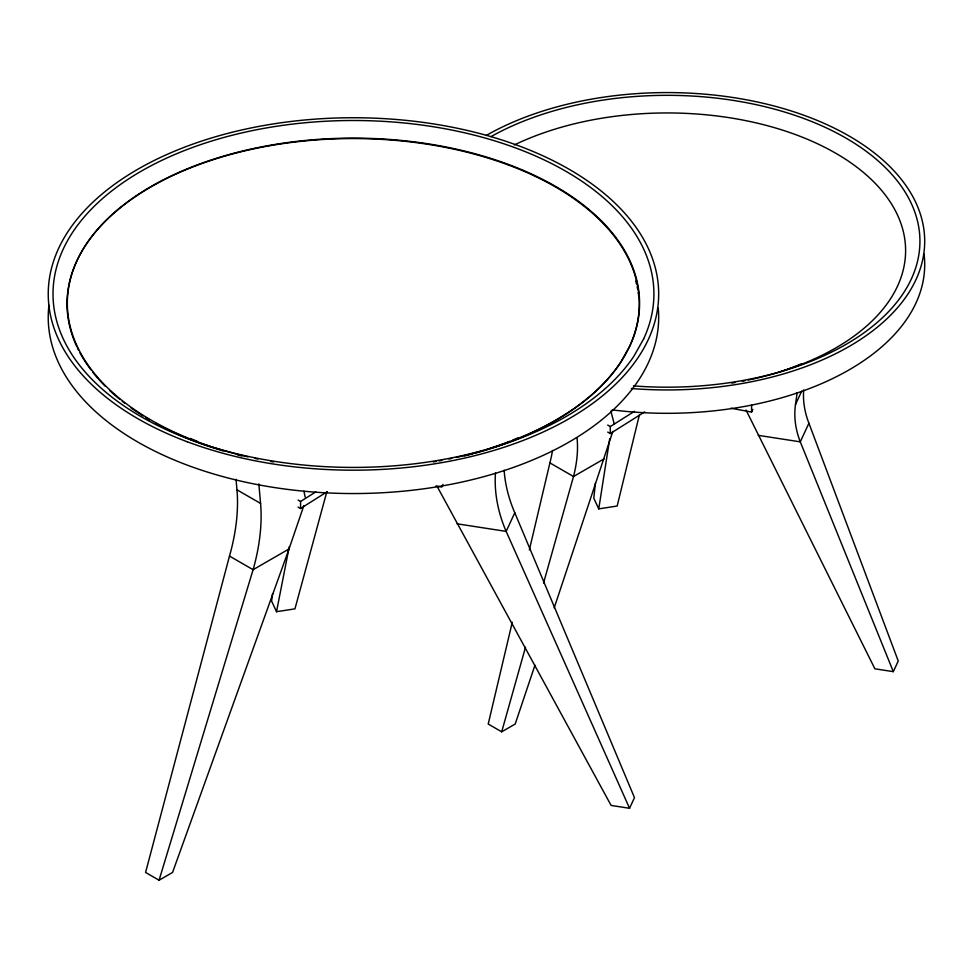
<?xml version="1.0" encoding="UTF-8"?>
<svg xmlns="http://www.w3.org/2000/svg" width="973" height="973" viewBox="0 0 973 973"><rect width="100%" height="100%" fill="white"/><g stroke="black" fill="none" stroke-linecap="round" stroke-linejoin="round"><path stroke-width="1.46" d="M595.403 483.155L593.81 498.237L598.748 508.879L617.174 506.021L639.407 414.802M272.61 593.554L271.589 601.071L276.527 611.701L294.953 608.855L326.758 492.01M745.999 409.986L874.885 668.804L893.311 671.65L800.28 441.851A100.122 78.971 24.9 0 1 795.488 404.525L797.167 392.63M598.748 508.879L609.73 438.677M276.527 611.701L289.273 546.595M512.272 622.234L488.215 724.034L501.703 731.818L515.191 724.034L534.943 665.24M529.348 549.94L549.903 462.893A100.122 57.808 -60 0 0 552.506 450.463M236.038 479.288L236.962 489.808A164.364 94.892 -60 0 1 229.494 556.07L145.585 872.44L159.073 880.224L172.562 872.44L289.042 548.942L303.844 505.607M501.703 731.818L525.505 647.203M543.554 583.022L573.511 476.515A100.122 57.808 -60 0 0 577.025 437.911M159.073 880.224L253.102 569.704A164.364 94.892 -60 0 0 260.569 503.43L258.842 483.897M554.196 607.882L612.856 431.355M504.123 470.19A164.364 129.628 24.9 0 0 514.79 512.783L506.155 531.392L629.543 808.283L611.117 805.437L437.084 486.33M795.488 404.525L801.655 391.231M629.543 808.283L634.481 797.653L514.79 512.783M803.686 389.942A100.122 78.971 24.9 0 0 808.916 423.231L800.28 441.851L758.259 435.345M893.311 671.65L898.249 661.02L808.916 423.231M443.007 484.42L441.754 487.072L435.855 485.965M730.918 408.21L751.582 412.078L752.834 409.414M298.066 507.115L300.572 508.502L300.572 501.496L315.848 491.864M300.511 508.538L327.305 491.657M607.724 432.085L610.29 433.569L610.29 426.563L634.518 411.299M610.29 433.569L644.722 411.883M289.042 548.942L253.102 569.704L229.494 556.07M604.282 458.757L573.511 476.515L549.903 462.893M457.055 523.802L506.155 531.392A164.364 129.628 24.9 0 1 495.464 473.036M298.115 500.073L300.572 501.496M236.962 489.808L260.569 503.43M607.724 425.067L610.29 426.563M610.862 411.08L614.291 424.143M303.917 491.183L305.133 497.069M751.582 405.072L751.582 412.078M514.364 144.928A238.434 137.655 0 0 1 872.757 180.881A238.434 137.655 0 0 1 752.615 379.117M751.156 379.434A238.434 137.655 0 0 1 748.237 380.054M745.294 380.662A238.434 137.655 0 0 1 742.338 381.246M734.883 382.596A238.434 137.655 0 0 1 731.891 383.094M924.046 254.014A257.529 148.687 0 0 1 612.163 409.876M486.342 135.393A257.529 148.687 0 0 1 911.677 194.576A257.529 148.687 0 0 1 631.319 388.495M490.951 136.634A252.761 145.926 0 0 1 907.189 195.512A252.761 145.926 0 0 1 633.447 385.88M801.703 363.732A228.886 132.146 0 0 1 780.918 371.504M76.782 346.51A286.123 165.191 0 0 1 260.01 147.555A286.123 165.191 0 0 1 616.529 239.212A286.123 165.191 0 0 1 483.058 450.937M481.647 451.35A286.123 165.191 0 0 1 475.979 452.944M473.121 453.722A286.123 165.191 0 0 1 464.462 455.923M241.851 455.923A286.123 165.191 0 0 1 237.497 454.841M223.267 450.937A286.123 165.191 0 0 1 173.097 432.134M171.734 431.489A286.123 165.191 0 0 1 155.887 423.401M149.526 419.789A286.123 165.191 0 0 1 145.622 417.466M143.055 415.885A286.123 165.191 0 0 1 130.796 407.711M124.653 403.163A286.123 165.191 0 0 1 122.27 401.314M119.934 399.441A286.123 165.191 0 0 1 109.767 390.587M105.376 386.342A286.123 165.191 0 0 1 99.197 379.847M98.224 378.74A286.123 165.191 0 0 1 92.654 372.063M90.915 369.813A286.123 165.191 0 0 1 79.993 352.895M78.655 350.341A286.123 165.191 0 0 1 77.39 347.787M635.758 281.027A286.123 165.191 0 0 1 636.488 283.873M637.145 286.731A286.123 165.191 0 0 1 637.716 289.601M638.191 292.472A286.123 165.191 0 0 1 638.58 295.342M658.259 308.1A305.218 176.222 0 0 1 350.998 493.542A305.218 176.222 0 0 1 48.942 305.279M247.981 456.872A286.123 165.191 0 0 1 83.617 248.383A286.123 165.191 0 0 1 438.105 145.512A286.123 165.191 0 0 1 629.823 346.06L620.567 362.503A286.123 165.191 0 0 1 484.834 450.061M483.35 450.499A286.123 165.191 0 0 1 455.984 457.529M451.788 458.441A286.123 165.191 0 0 1 448.967 459.025M441.864 460.411A286.123 165.191 0 0 1 439.018 460.947M436.147 461.445A286.123 165.191 0 0 1 433.277 461.944M273.632 461.944A286.123 165.191 0 0 1 270.762 461.445M257.942 459.025A286.123 165.191 0 0 1 255.121 458.441M518.074 437.85A276.575 159.681 0 0 1 512.552 440.149M509.755 441.28A276.575 159.681 0 0 1 490.343 448.285M197.154 441.28A276.575 159.681 0 0 1 190.197 438.434M643.664 338.859L633.946 356.13A300.45 173.462 0 0 1 126.709 407.76A300.45 173.462 0 0 1 285.867 124.945A300.45 173.462 0 0 1 643.664 338.859M187.217 441.754A305.218 176.222 0 0 0 658.259 303.187A305.218 176.222 0 0 0 214.887 136.95A305.218 176.222 0 0 0 187.217 441.754"/></g></svg>
